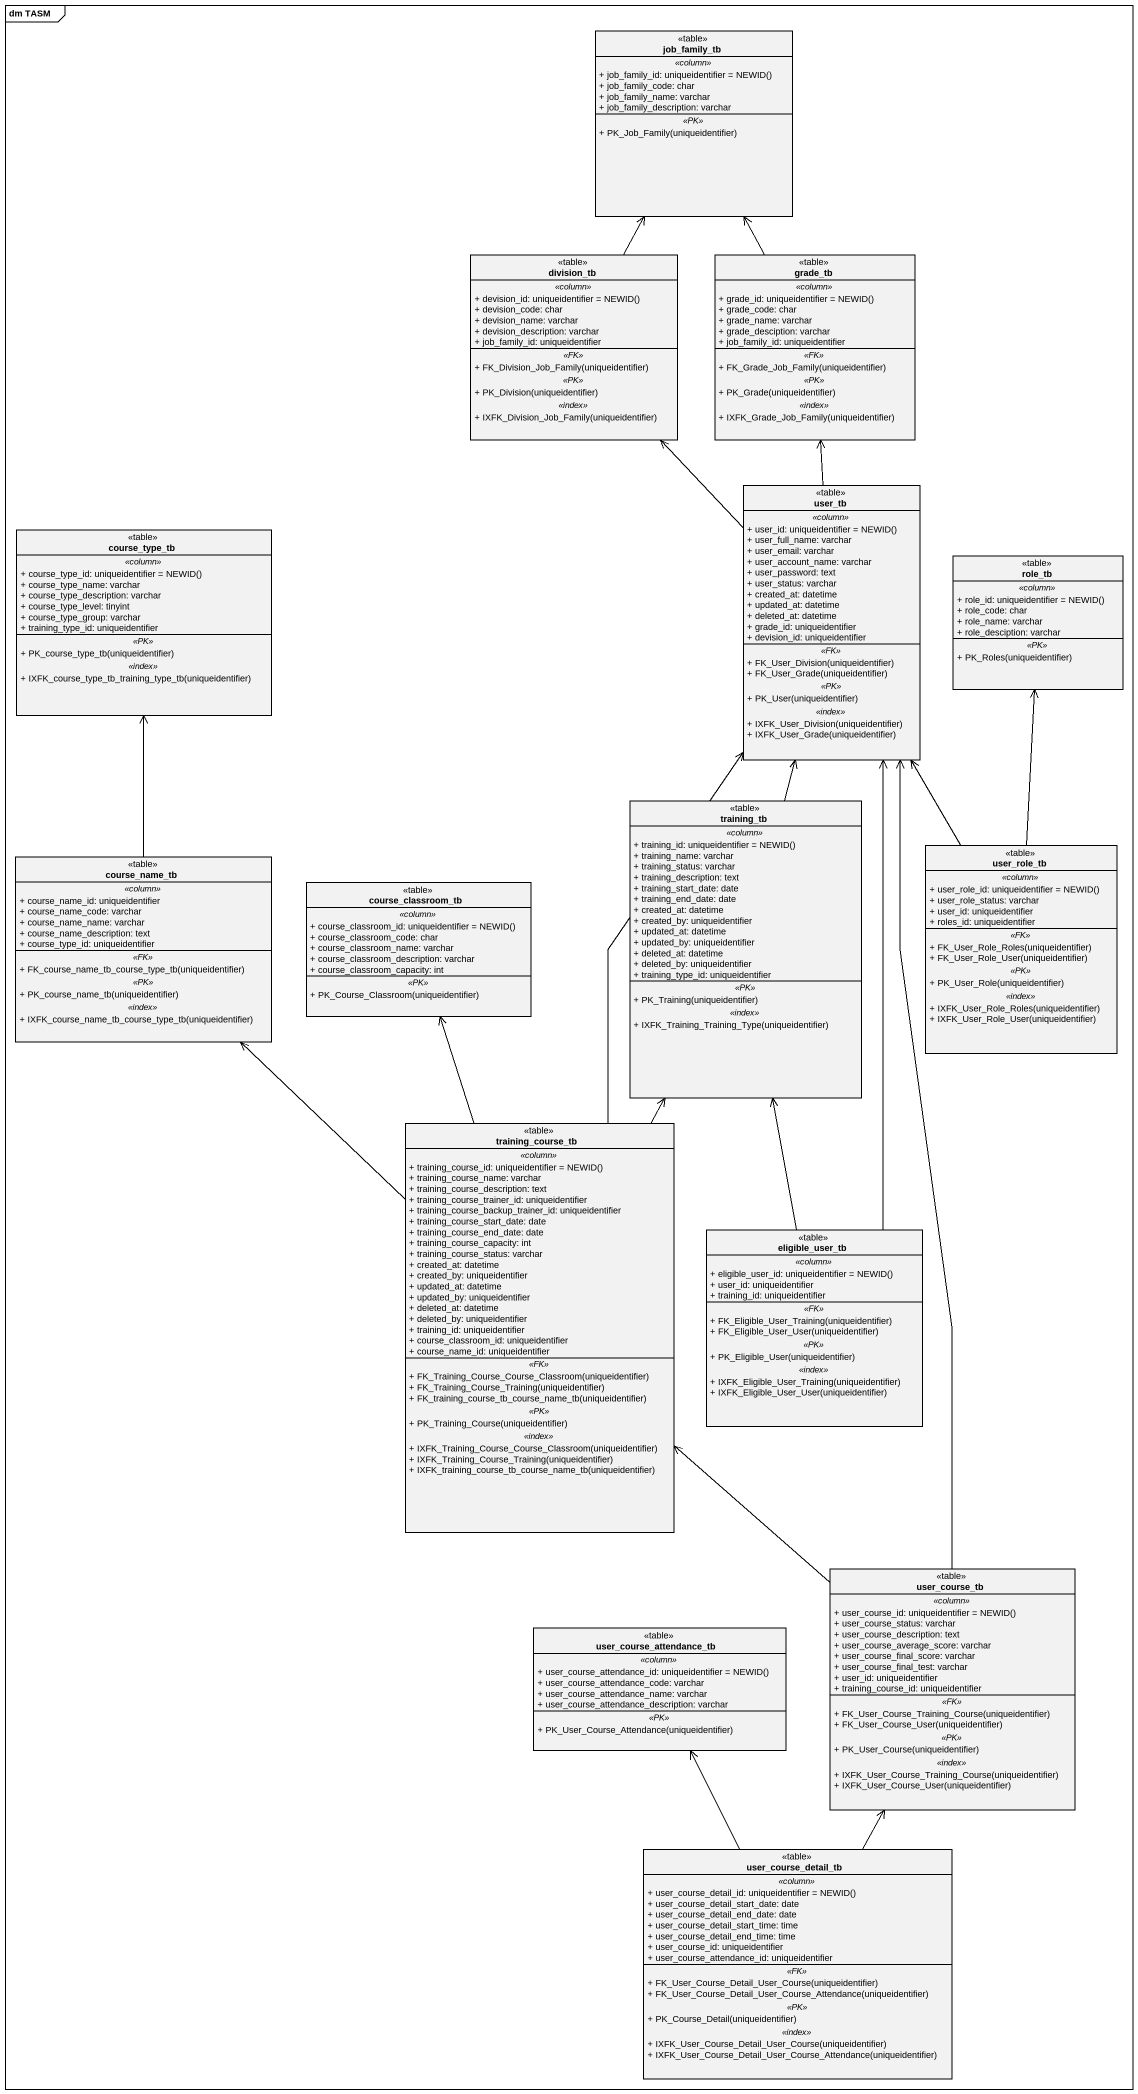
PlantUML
@startuml
mainframe dm TASM
hide circle
hide empty members
skinparam classAttributeIconSize 0
class job_family_tb <<table>> {
  .. <<column>> ..
  {field} + job_family_id: uniqueidentifier = NEWID()
  + job_family_code: char
  + job_family_name: varchar
  + job_family_description: varchar
  .. <<PK>> ..
  + PK_Job_Family(uniqueidentifier)
}
class division_tb <<table>> {
  .. <<column>> ..
  {field} + devision_id: uniqueidentifier = NEWID()
  + devision_code: char
  + devision_name: varchar
  + devision_description: varchar
  + job_family_id: uniqueidentifier
  .. <<FK>> ..
  + FK_Division_Job_Family(uniqueidentifier)
  .. <<PK>> ..
  + PK_Division(uniqueidentifier)
  .. <<index>> ..
  + IXFK_Division_Job_Family(uniqueidentifier)
}
class grade_tb <<table>> {
  .. <<column>> ..
  {field} + grade_id: uniqueidentifier = NEWID()
  + grade_code: char
  + grade_name: varchar
  + grade_desciption: varchar
  + job_family_id: uniqueidentifier
  .. <<FK>> ..
  + FK_Grade_Job_Family(uniqueidentifier)
  .. <<PK>> ..
  + PK_Grade(uniqueidentifier)
  .. <<index>> ..
  + IXFK_Grade_Job_Family(uniqueidentifier)
}
class user_tb <<table>> {
  .. <<column>> ..
  {field} + user_id: uniqueidentifier = NEWID()
  + user_full_name: varchar
  + user_email: varchar
  + user_account_name: varchar
  + user_password: text
  + user_status: varchar
  + created_at: datetime
  + updated_at: datetime
  + deleted_at: datetime
  + grade_id: uniqueidentifier
  + devision_id: uniqueidentifier
  .. <<FK>> ..
  + FK_User_Division(uniqueidentifier)
  + FK_User_Grade(uniqueidentifier)
  .. <<PK>> ..
  + PK_User(uniqueidentifier)
  .. <<index>> ..
  + IXFK_User_Division(uniqueidentifier)
  + IXFK_User_Grade(uniqueidentifier)
}
class course_type_tb <<table>> {
  .. <<column>> ..
  {field} + course_type_id: uniqueidentifier = NEWID()
  + course_type_name: varchar
  + course_type_description: varchar
  + course_type_level: tinyint
  + course_type_group: varchar
  + training_type_id: uniqueidentifier
  .. <<PK>> ..
  + PK_course_type_tb(uniqueidentifier)
  .. <<index>> ..
  + IXFK_course_type_tb_training_type_tb(uniqueidentifier)
}
class role_tb <<table>> {
  .. <<column>> ..
  {field} + role_id: uniqueidentifier = NEWID()
  + role_code: char
  + role_name: varchar
  + role_desciption: varchar
  .. <<PK>> ..
  + PK_Roles(uniqueidentifier)
}
class training_tb <<table>> {
  .. <<column>> ..
  {field} + training_id: uniqueidentifier = NEWID()
  + training_name: varchar
  + training_status: varchar
  + training_description: text
  + training_start_date: date
  + training_end_date: date
  + created_at: datetime
  + created_by: uniqueidentifier
  + updated_at: datetime
  + updated_by: uniqueidentifier
  + deleted_at: datetime
  + deleted_by: uniqueidentifier
  + training_type_id: uniqueidentifier
  .. <<PK>> ..
  + PK_Training(uniqueidentifier)
  .. <<index>> ..
  + IXFK_Training_Training_Type(uniqueidentifier)
}
class course_name_tb <<table>> {
  .. <<column>> ..
  + course_name_id: uniqueidentifier
  + course_name_code: varchar
  + course_name_name: varchar
  + course_name_description: text
  + course_type_id: uniqueidentifier
  .. <<FK>> ..
  + FK_course_name_tb_course_type_tb(uniqueidentifier)
  .. <<PK>> ..
  + PK_course_name_tb(uniqueidentifier)
  .. <<index>> ..
  + IXFK_course_name_tb_course_type_tb(uniqueidentifier)
}
class user_role_tb <<table>> {
  .. <<column>> ..
  {field} + user_role_id: uniqueidentifier = NEWID()
  + user_role_status: varchar
  + user_id: uniqueidentifier
  + roles_id: uniqueidentifier
  .. <<FK>> ..
  + FK_User_Role_Roles(uniqueidentifier)
  + FK_User_Role_User(uniqueidentifier)
  .. <<PK>> ..
  + PK_User_Role(uniqueidentifier)
  .. <<index>> ..
  + IXFK_User_Role_Roles(uniqueidentifier)
  + IXFK_User_Role_User(uniqueidentifier)
}
class course_classroom_tb <<table>> {
  .. <<column>> ..
  {field} + course_classroom_id: uniqueidentifier = NEWID()
  + course_classroom_code: char
  + course_classroom_name: varchar
  + course_classroom_description: varchar
  + course_classroom_capacity: int
  .. <<PK>> ..
  + PK_Course_Classroom(uniqueidentifier)
}
class training_course_tb <<table>> {
  .. <<column>> ..
  {field} + training_course_id: uniqueidentifier = NEWID()
  + training_course_name: varchar
  + training_course_description: text
  + training_course_trainer_id: uniqueidentifier
  + training_course_backup_trainer_id: uniqueidentifier
  + training_course_start_date: date
  + training_course_end_date: date
  + training_course_capacity: int
  + training_course_status: varchar
  + created_at: datetime
  + created_by: uniqueidentifier
  + updated_at: datetime
  + updated_by: uniqueidentifier
  + deleted_at: datetime
  + deleted_by: uniqueidentifier
  + training_id: uniqueidentifier
  + course_classroom_id: uniqueidentifier
  + course_name_id: uniqueidentifier
  .. <<FK>> ..
  + FK_Training_Course_Course_Classroom(uniqueidentifier)
  + FK_Training_Course_Training(uniqueidentifier)
  + FK_training_course_tb_course_name_tb(uniqueidentifier)
  .. <<PK>> ..
  + PK_Training_Course(uniqueidentifier)
  .. <<index>> ..
  + IXFK_Training_Course_Course_Classroom(uniqueidentifier)
  + IXFK_Training_Course_Training(uniqueidentifier)
  + IXFK_training_course_tb_course_name_tb(uniqueidentifier)
}
class eligible_user_tb <<table>> {
  .. <<column>> ..
  {field} + eligible_user_id: uniqueidentifier = NEWID()
  + user_id: uniqueidentifier
  + training_id: uniqueidentifier
  .. <<FK>> ..
  + FK_Eligible_User_Training(uniqueidentifier)
  + FK_Eligible_User_User(uniqueidentifier)
  .. <<PK>> ..
  + PK_Eligible_User(uniqueidentifier)
  .. <<index>> ..
  + IXFK_Eligible_User_Training(uniqueidentifier)
  + IXFK_Eligible_User_User(uniqueidentifier)
}
class user_course_tb <<table>> {
  .. <<column>> ..
  {field} + user_course_id: uniqueidentifier = NEWID()
  + user_course_status: varchar
  + user_course_description: text
  + user_course_average_score: varchar
  + user_course_final_score: varchar
  + user_course_final_test: varchar
  + user_id: uniqueidentifier
  + training_course_id: uniqueidentifier
  .. <<FK>> ..
  + FK_User_Course_Training_Course(uniqueidentifier)
  + FK_User_Course_User(uniqueidentifier)
  .. <<PK>> ..
  + PK_User_Course(uniqueidentifier)
  .. <<index>> ..
  + IXFK_User_Course_Training_Course(uniqueidentifier)
  + IXFK_User_Course_User(uniqueidentifier)
}
class user_course_attendance_tb <<table>> {
  .. <<column>> ..
  {field} + user_course_attendance_id: uniqueidentifier = NEWID()
  + user_course_attendance_code: varchar
  + user_course_attendance_name: varchar
  + user_course_attendance_description: varchar
  .. <<PK>> ..
  + PK_User_Course_Attendance(uniqueidentifier)
}
class user_course_detail_tb <<table>> {
  .. <<column>> ..
  {field} + user_course_detail_id: uniqueidentifier = NEWID()
  + user_course_detail_start_date: date
  + user_course_detail_end_date: date
  + user_course_detail_start_time: time
  + user_course_detail_end_time: time
  + user_course_id: uniqueidentifier
  + user_course_attendance_id: uniqueidentifier
  .. <<FK>> ..
  + FK_User_Course_Detail_User_Course(uniqueidentifier)
  + FK_User_Course_Detail_User_Course_Attendance(uniqueidentifier)
  .. <<PK>> ..
  + PK_Course_Detail(uniqueidentifier)
  .. <<index>> ..
  + IXFK_User_Course_Detail_User_Course(uniqueidentifier)
  + IXFK_User_Course_Detail_User_Course_Attendance(uniqueidentifier)
}
division_tb -up-> job_family_tb
grade_tb -up-> job_family_tb
user_tb -up-> division_tb
user_tb -up-> grade_tb
training_tb -up-> user_tb
course_name_tb -up-> course_type_tb
user_role_tb -up-> user_tb
user_role_tb -up-> role_tb
training_course_tb -up-> user_tb
training_course_tb -up-> training_tb
training_course_tb -up-> course_name_tb
training_course_tb -up-> course_classroom_tb
eligible_user_tb -up-> user_tb
eligible_user_tb -up-> training_tb
user_course_tb -up-> user_tb
user_course_tb -up-> training_course_tb
user_course_detail_tb -up-> user_course_tb
user_course_detail_tb -up-> user_course_attendance_tb
@enduml
